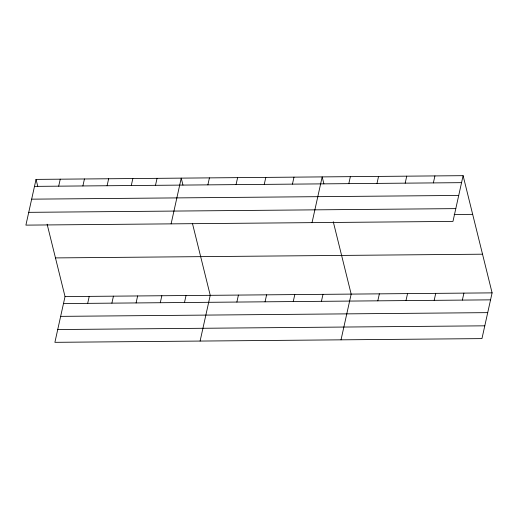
<?xml version="1.0" encoding="UTF-8"?>
<svg xmlns="http://www.w3.org/2000/svg" width="518" height="518" viewBox="0 0 518 518"><rect width="100%" height="100%" fill="white"/><g stroke="black" fill="none" stroke-linecap="round" stroke-linejoin="round"><path stroke-width="0.78" d="M36.04 179.39L25.9 225.129L452.965 221.413L463.105 175.673L36.04 179.39L37.762 186.351M58.689 186.163L60.243 179.183M82.893 185.956L84.44 178.969M47.125 224.197L65.035 296.587L54.895 342.327L481.96 338.61L492.1 292.871L463.105 175.673M107.096 185.742L108.644 178.762M87.684 303.36L89.232 296.374M131.294 185.535L132.841 178.548M111.888 303.147L113.436 296.166M155.497 185.321L157.045 178.341M136.085 302.939L137.633 295.953M171.102 223.867L181.242 178.127L182.964 185.088M160.289 302.726L161.836 295.746M207.88 184.868L209.427 177.881M184.486 302.518L186.033 295.532M200.097 341.064L210.237 295.318L192.515 223.698M236.066 184.622L237.613 177.635M236.875 302.059L238.422 295.079M264.251 184.376L265.805 177.389M265.061 301.813L266.608 294.833M292.443 184.13L293.991 177.143M293.246 301.567L294.794 294.587M312.037 222.643L322.177 176.903L323.899 183.864M321.432 301.327L322.979 294.341M348.815 183.637L350.362 176.657M341.025 339.834L351.165 294.094L333.262 221.704M377 183.391L378.548 176.411M377.803 300.835L379.357 293.848M405.186 183.152L406.734 176.165M405.995 300.589L407.543 293.602M433.372 182.906L434.919 175.919M434.181 300.343L435.729 293.356M462.367 300.097L463.914 293.117M34.492 186.376L461.557 182.66M31.656 199.165L458.721 195.448M28.736 212.341L455.801 208.624M454.15 214.51L472.675 214.348M55.465 257.912L482.53 254.196M65.035 296.587L492.1 292.871M63.487 303.567L490.552 299.851M60.651 316.362L487.716 312.639M57.731 329.539L484.796 325.822"/></g></svg>
